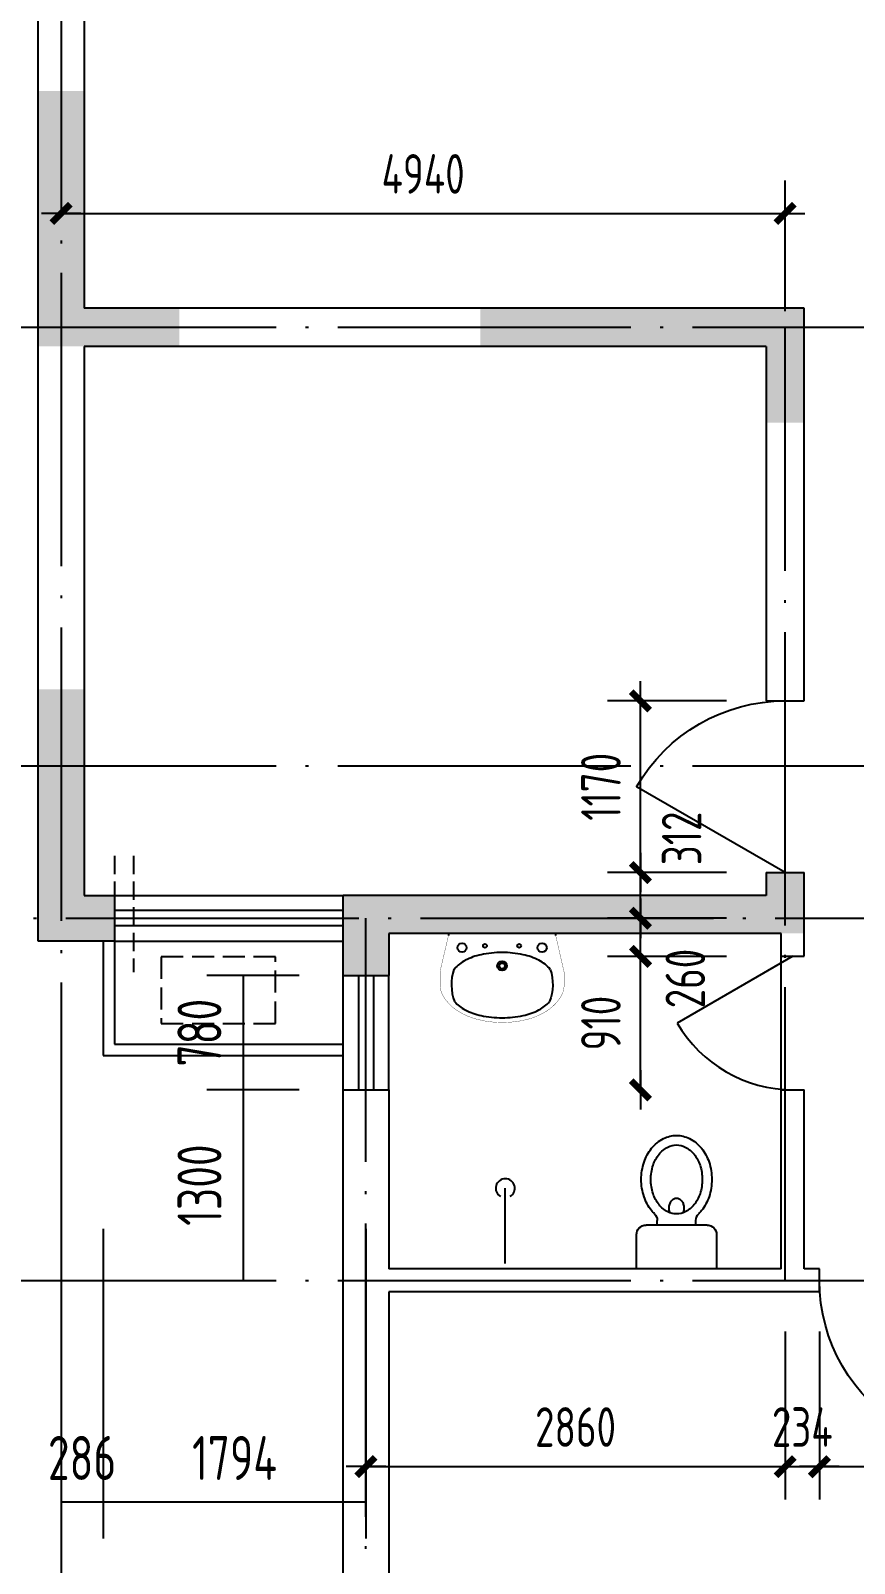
# Model space of a CAD drawing. Extents: x -726032 to 135930, y -151624 to 587044.
# Drawn here: x -569635 to -564015, y 553499 to 563953 of the extents above; entities that cross this region are included whole.
import ezdxf
from ezdxf.enums import TextEntityAlignment as Align

# ---------------------------------------------------------------- set-up
doc = ezdxf.new("R2010")
doc.units = 0
doc.header["$LTSCALE"] = 1000
doc.header["$MEASUREMENT"] = 0
doc.linetypes.add('DASH', pattern=[0.35, 0.25, -0.1])
doc.linetypes.add('DOTE', pattern=[2.42, 2, -0.2, 0.02, -0.2])
doc.layers.get('0').update_dxf_attribs({"linetype": 'CONTINUOUS'})
doc.layers.get('DEFPOINTS').update_dxf_attribs({"color": 1, "linetype": 'CONTINUOUS'})
for name, color, linetype in [('COLUMN', 170, 'CONTINUOUS'), ('DOTE', 8, 'DOTE'), ('GROUND', 45, 'CONTINUOUS'), ('LVTRY', 6, 'CONTINUOUS'), ('PUB_DIM', 245, 'CONTINUOUS'), ('ROOF', 4, 'CONTINUOUS'), ('WALL', 255, 'CONTINUOUS'), ('WINDOW', 155, 'CONTINUOUS'), ('WINDOW_TEXT', 7, 'CONTINUOUS'), ('空调', 245, 'CONTINUOUS')]:
    doc.layers.add(name, color=color, linetype=linetype)
doc.styles.add('DIM_FONT', font='isocp.shx', dxfattribs={"width": 0.8})
doc.styles.add('SIMPLEX', font='SIMPLEX.SHX')
doc.dimstyles.new('DIMA', dxfattribs={"dimtxt": 300, "dimasz": 1, "dimexe": 250, "dimexo": 300, "dimgap": 150, "dimtad": 1, "dimdec": 0, "dimzin": 0, "dimdsep": 46, "dimtxsty": 'DIM_FONT', "dimcen": 0.09, "dimse1": 1, "dimclrt": 142, "dimadec": 0, "dimazin": 0, "dimtfac": 1, "dimtdec": 0, "dimtix": 1, "dimtmove": 2, "dimatfit": 3, "dimfxl": 1, "dimtolj": 1, "dimtzin": 0, "dimarcsym": 0})
doc.dimstyles.new('DIMN', dxfattribs={"dimtxt": 300, "dimasz": 1, "dimexe": 250, "dimexo": 300, "dimgap": 150, "dimtad": 1, "dimdec": 0, "dimzin": 0, "dimdsep": 46, "dimtxsty": 'DIM_FONT', "dimcen": 0.09, "dimclrt": 142, "dimadec": 0, "dimazin": 0, "dimtfac": 1, "dimtdec": 0, "dimtix": 1, "dimtmove": 2, "dimatfit": 3, "dimfxl": 1, "dimtolj": 1, "dimtzin": 0, "dimarcsym": 0})

# ---------------------------------------------------------------- blocks, each defined once
blk = doc.blocks.new('_DIMX')
blk.add_line((-150, 0), (150, 0))
at = {"const_width": 50}
blk.add_lwpolyline([(-70, -70), (70, 70)], dxfattribs=at)
blk = doc.blocks.new('*D2026')
at = {"layer": 'DEFPOINTS', "color": 0, "transparency": 16777216}
for p in [(-567347, 555351), (-564487, 555351), (-564487, 554159)]:
    blk.add_point(p, dxfattribs=at)
at = {"layer": 'PUB_DIM', "color": 0, "lineweight": -2, "transparency": 16777216}
for p, q in [((-564487, 555081), (-564487, 553934)), ((-567346, 554159), (-564488, 554159))]:
    blk.add_line(p, q, dxfattribs=at)
at = {"layer": 'PUB_DIM', "color": 0, "lineweight": -2, "transparency": 16777216, "xscale": 0.9, "yscale": 0.9, "zscale": 0.9, "rotation": 180}
blk.add_blockref('_DIMX', (-567347, 554159), dxfattribs=at)
at = {"layer": 'PUB_DIM', "color": 0, "lineweight": -2, "transparency": 16777216, "xscale": 0.9, "yscale": 0.9, "zscale": 0.9}
blk.add_blockref('_DIMX', (-564487, 554159), dxfattribs=at)
at = {"layer": 'PUB_DIM', "color": 142, "transparency": 16777216, "insert": (-565917, 554429), "char_height": 270, "attachment_point": 5, "style": 'DIM_FONT'}
blk.add_mtext('\\A1;2860', dxfattribs=at)
blk = doc.blocks.new('*D2027')
at = {"layer": 'DEFPOINTS', "color": 0, "transparency": 16777216}
for p in [(-564487, 562706), (-569427, 561769), (-564487, 561769)]:
    blk.add_point(p, dxfattribs=at)
at = {"layer": 'PUB_DIM', "color": 0, "lineweight": -2, "transparency": 16777216}
for p, q in [((-564487, 562039), (-564487, 562931)), ((-569426, 562706), (-564488, 562706))]:
    blk.add_line(p, q, dxfattribs=at)
at = {"layer": 'PUB_DIM', "color": 0, "lineweight": -2, "transparency": 16777216, "xscale": 0.9, "yscale": 0.9, "zscale": 0.9, "rotation": 180}
blk.add_blockref('_DIMX', (-569427, 562706), dxfattribs=at)
at = {"layer": 'PUB_DIM', "color": 0, "lineweight": -2, "transparency": 16777216, "xscale": 0.9, "yscale": 0.9, "zscale": 0.9}
blk.add_blockref('_DIMX', (-564487, 562706), dxfattribs=at)
at = {"layer": 'PUB_DIM', "color": 142, "transparency": 16777216, "insert": (-566957, 562976), "char_height": 270, "attachment_point": 5, "style": 'DIM_FONT'}
blk.add_mtext('\\A1;4940', dxfattribs=at)
blk = doc.blocks.new('_WBLK')
for p, q in [((-0.5, 0.5), (0.5, 0.5)), ((0.5, 0.1667), (-0.5, 0.1667)), ((0.5, -0.1667), (-0.5, -0.1667)), ((-0.5, -0.5), (0.5, -0.5))]:
    blk.add_line(p, q)
at = {"layer": 'WINDOW_TEXT', "style": 'SIMPLEX', "flags": 9}
blk.add_attdef('A', text='', height=1, dxfattribs=at).set_placement((0, 1.5), align=Align.MIDDLE)
blk = doc.blocks.new('*D820')
at = {"layer": 'DEFPOINTS', "color": 0, "transparency": 16777216}
for p in [(-569427, 556081), (-569141, 556081), (-569141, 553918)]:
    blk.add_point(p, dxfattribs=at)
at = {"layer": 'PUB_DIM', "color": 0, "lineweight": -2, "transparency": 16777216}
for p, q in [((-569427, 555781), (-569427, 553668)), ((-569141, 555781), (-569141, 553668)), ((-569428, 553918), (-569429, 553918)), ((-569427, 553918), (-569141, 553918)), ((-569140, 553918), (-569139, 553918))]:
    blk.add_line(p, q, dxfattribs=at)
at = {"layer": 'PUB_DIM', "color": 0, "transparency": 16777216}
for points in [[(-569428, 553919), (-569428, 553918), (-569427, 553918)], [(-569140, 553919), (-569140, 553918), (-569141, 553918)]]:
    blk.add_solid(points, dxfattribs=at)
at = {"layer": 'PUB_DIM', "color": 142, "transparency": 16777216, "insert": (-569284, 554218), "char_height": 300, "attachment_point": 5, "style": 'DIM_FONT'}
blk.add_mtext('\\A1;286', dxfattribs=at)
blk = doc.blocks.new('*D821')
at = {"layer": 'DEFPOINTS', "color": 0, "transparency": 16777216}
for p in [(-569141, 556081), (-567347, 556081), (-567347, 553918)]:
    blk.add_point(p, dxfattribs=at)
at = {"layer": 'PUB_DIM', "color": 0, "lineweight": -2, "transparency": 16777216}
for p, q in [((-569141, 555781), (-569141, 553668)), ((-567347, 555781), (-567347, 553668)), ((-569140, 553918), (-567348, 553918))]:
    blk.add_line(p, q, dxfattribs=at)
at = {"layer": 'PUB_DIM', "color": 0, "transparency": 16777216}
for points in [[(-569140, 553919), (-569140, 553918), (-569141, 553918)], [(-567348, 553919), (-567348, 553918), (-567347, 553918)]]:
    blk.add_solid(points, dxfattribs=at)
at = {"layer": 'PUB_DIM', "color": 142, "transparency": 16777216, "insert": (-568244, 554218), "char_height": 300, "attachment_point": 5, "style": 'DIM_FONT'}
blk.add_mtext('\\A1;1794', dxfattribs=at)
blk = doc.blocks.new('*D2028')
at = {"layer": 'DEFPOINTS', "color": 0, "transparency": 16777216}
for p in [(-568183, 556729), (-567503, 556729), (-567503, 555429)]:
    blk.add_point(p, dxfattribs=at)
at = {"layer": 'PUB_DIM', "color": 0, "lineweight": -2, "transparency": 16777216}
for p, q in [((-567803, 556729), (-568433, 556729)), ((-568183, 555430), (-568183, 556728))]:
    blk.add_line(p, q, dxfattribs=at)
at = {"layer": 'PUB_DIM', "color": 0, "transparency": 16777216}
for points in [[(-568183, 556728), (-568182, 556728), (-568183, 556729)], [(-568183, 555430), (-568182, 555430), (-568183, 555429)]]:
    blk.add_solid(points, dxfattribs=at)
at = {"layer": 'PUB_DIM', "color": 142, "transparency": 16777216, "insert": (-568483, 556079), "char_height": 300, "attachment_point": 5, "rotation": 90, "style": 'DIM_FONT'}
blk.add_mtext('\\A1;1300', dxfattribs=at)
blk = doc.blocks.new('*D823')
at = {"layer": 'DEFPOINTS', "color": 0, "transparency": 16777216}
for p in [(-568183, 557509), (-567503, 557509), (-567503, 556729)]:
    blk.add_point(p, dxfattribs=at)
at = {"layer": 'PUB_DIM', "color": 0, "lineweight": -2, "transparency": 16777216}
for p, q in [((-567803, 557509), (-568433, 557509)), ((-568183, 556730), (-568183, 557508)), ((-567803, 556729), (-568433, 556729))]:
    blk.add_line(p, q, dxfattribs=at)
at = {"layer": 'PUB_DIM', "color": 0, "transparency": 16777216}
for points in [[(-568183, 557508), (-568182, 557508), (-568183, 557509)], [(-568183, 556730), (-568182, 556730), (-568183, 556729)]]:
    blk.add_solid(points, dxfattribs=at)
at = {"layer": 'PUB_DIM', "color": 142, "transparency": 16777216, "insert": (-568483, 557119), "char_height": 300, "attachment_point": 5, "rotation": 90, "style": 'DIM_FONT'}
blk.add_mtext('\\A1;780', dxfattribs=at)
blk = doc.blocks.new('_LV10')
blk.add_line((0, -37), (0, -432))
blk.add_arc((0, -432), 50, 121.03319, 58.96681)
blk = doc.blocks.new('_LV5')
for p, q in [((210.1, 0), (-210.1, 0)), ((-210.1, 0), (-210.1, -180)), ((210.1, -180), (210.1, 0)), ((160.1, -230), (-160.1, -230)), ((-101.4, -230), (-101.4, -254.3)), ((101.4, -230), (101.4, -254.1))]:
    blk.add_line(p, q)
blk.add_lwpolyline([(-135.1, -469.4, 0.080312), (-123, -544.2, 0.089014), (-91.8, -601.5, 0.104918), (-45.6, -639.3, 0.119812), (0.1, -650.4, 0.119812), (45.8, -639.3, 0.104918), (92, -601.5, 0.089014), (123.2, -544.2, 0.080312), (135.3, -469.4, 0.080312), (123.2, -394.6, 0.089014), (92, -337.3, 0.104918), (45.8, -299.5, 0.119812), (0.1, -288.4, 0.119812), (-45.6, -299.5, 0.104918), (-91.8, -337.3, 0.089014), (-123, -394.6, 0.080312)], format="xyb", close=True)
for points in [[(-38.7, -318.5, 0.073567), (-35.6, -339.5, 0.084454), (-27.4, -356, 0.10642), (-14.1, -367.8, 0.129709), (0, -371.5, 0.129709), (14.1, -367.8, 0.10642), (27.4, -356, 0.084454), (35.6, -339.5, 0.073567), (38.7, -318.5, 0.073567), (35.6, -297.5, 0.014016), (34.7, -294.6, 0.10642)], [(-34.7, -294.7, 0.013578), (-35.6, -297.5, 0.073567), (-38.7, -318.5, 0.073567)]]:
    blk.add_lwpolyline(points, format="xyb")
for centre, radius, start, end in [((-160.1, -180), 50, 180, 270), ((160.1, -180), 50, 270, 0), ((52.2, -452.8), 234.6, 141.28635, 161.63333), ((20.4, -427.3), 193.8, 134.81437, 141.28635), ((-151.4, -254.3), 50, 314.81437, 0), ((151.4, -254.1), 50, 180, 225.25549), ((-20.2, -427.3), 193.8, 38.71365, 45.25549), ((-52, -452.8), 234.6, 18.36667, 38.71365), ((102.3, -469.4), 287.4, 161.63333, 180), ((-102.1, -469.4), 287.4, 0, 18.36667), ((102.3, -469.4), 287.4, 180, 198.36667), ((-102.1, -469.4), 287.4, 341.63333, 0), ((52.2, -486), 234.6, 198.36667, 218.71365), ((-52, -486), 234.6, 321.28635, 341.63333), ((20.4, -511.6), 193.8, 218.71365, 242.67141), ((-20.2, -511.6), 193.8, 297.32859, 321.28635), ((0.1, -550.8), 149.6, 242.67141, 270), ((0.1, -550.8), 149.6, 270, 297.32859)]:
    blk.add_arc(centre, radius, start, end)
blk = doc.blocks.new('*D2065')
at = {"layer": 'DEFPOINTS', "color": 0, "transparency": 16777216}
for p in [(-564487, 555351), (-564253, 555351), (-564253, 554159)]:
    blk.add_point(p, dxfattribs=at)
at = {"layer": 'PUB_DIM', "color": 0, "lineweight": -2, "transparency": 16777216}
for p, q in [((-564253, 555081), (-564253, 553934)), ((-564488, 554159), (-564489, 554159)), ((-564487, 554159), (-564253, 554159)), ((-564252, 554159), (-564251, 554159))]:
    blk.add_line(p, q, dxfattribs=at)
at = {"layer": 'PUB_DIM', "color": 0, "lineweight": -2, "transparency": 16777216, "xscale": 0.9, "yscale": 0.9, "zscale": 0.9}
blk.add_blockref('_DIMX', (-564487, 554159), dxfattribs=at)
at = {"layer": 'PUB_DIM', "color": 0, "lineweight": -2, "transparency": 16777216, "xscale": 0.9, "yscale": 0.9, "zscale": 0.9, "rotation": 180}
blk.add_blockref('_DIMX', (-564253, 554159), dxfattribs=at)
at = {"layer": 'PUB_DIM', "color": 142, "transparency": 16777216, "insert": (-564370, 554429), "char_height": 270, "attachment_point": 5, "style": 'DIM_FONT'}
blk.add_mtext('\\A1;234', dxfattribs=at)
blk = doc.blocks.new('M_E11')
for p, q in [((-280, -10), (-280, 0)), ((280, 0), (280, -10)), ((-250.5, -188.9), (-250.5, -185.7)), ((-247.8, -182.8), (-250.2, -184.9))]:
    blk.add_line(p, q)
at = {"const_width": 1.5}
for points in [[(-280, 0), (280, 0)], [(-325.7, -199.5), (-280, -5)], [(325.7, -203.7), (280, -5)]]:
    blk.add_lwpolyline(points, dxfattribs=at)
for points in [[(253, -188.3, 0.098208), (193.2, -140.8, 0.066287), (110.4, -111.4, 0.052428), (0, -99.8, 0.052428), (-110.4, -111.4, 0.066287), (-193.2, -140.8, 0.093876), (-250.8, -185.7, 0.171377)], [(-249.5, -357.7, 0.091341), (-193.2, -401.2, 0.066287), (-110.4, -430.6, 0.052428), (0, -442.2, 0.052428), (110.4, -430.6, 0.066287), (193.2, -401.2, 0.091756), (249.7, -357.5, 0.171377)]]:
    blk.add_lwpolyline(points, format="xyb")
for points in [[(-325.7, -199.5, 0.008223), (-325.7, -203.7, 0.149285)], [(-325.7, -265.7, 0.149285), (-304.4, -336.6, 0.107079), (-230.9, -407.7, 0.075625), (-131, -450.5, 0.062436), (-0.8, -467.3, 0.062436), (129.6, -451.5, 0.075625), (229.8, -409.6, 0.107079), (303.8, -339.1, 0.149285), (325.7, -268.3, 0.005205), (325.7, -265.7, 0.086596)]]:
    blk.add_lwpolyline(points, format="xyb", dxfattribs=at)
at = {"const_width": 1.5, "flags": 128}
for points in [[(-325.7, -203.7), (-325.7, -268.3)], [(325.7, -203.7), (325.7, -268.3)]]:
    blk.add_lwpolyline(points, dxfattribs=at)
at = {"flags": 128}
for points in [[(-253, -188.3, 0.172546), (-249.7, -357.5, 0.726395)], [(253, -188.3, -0.172546), (249.7, -357.5, -0.726395)]]:
    blk.add_lwpolyline(points, format="xyb", dxfattribs=at)
for centre, radius in [((-210, -75), 24), ((-210, -75), 24), ((-210, -75), 24), ((-90, -65), 10), ((90, -65), 10), ((210, -75), 24), ((0, -170), 25), ((0, -170), 15)]:
    blk.add_circle(centre, radius)
blk.add_arc((-249.5, -185.7), 1, 131.32236, 180)
at = {"width": 0.8, "flags": 9}
for tag in ['XSIZE', 'YSIZE']:
    blk.add_attdef(tag, (0, 0), '', height=0.5, dxfattribs=at)
blk = doc.blocks.new('*D2066')
at = {"layer": 'DEFPOINTS', "color": 0, "transparency": 16777216}
for p in [(-565474, 557639), (-564617, 557639), (-564617, 556729)]:
    blk.add_point(p, dxfattribs=at)
at = {"layer": 'PUB_DIM', "color": 0, "lineweight": -2, "transparency": 16777216}
for p, q in [((-564887, 557639), (-565699, 557639)), ((-565474, 556730), (-565474, 557639))]:
    blk.add_line(p, q, dxfattribs=at)
at = {"layer": 'PUB_DIM', "color": 0, "lineweight": -2, "transparency": 16777216, "xscale": 0.9, "yscale": 0.9, "zscale": 0.9}
for p, rotation in [((-565474, 557639), 90), ((-565474, 556729), 270)]:
    blk.add_blockref('_DIMX', p, dxfattribs=dict(at, rotation=rotation))
at = {"layer": 'PUB_DIM', "color": 142, "transparency": 16777216, "insert": (-565744, 557184), "char_height": 270, "attachment_point": 5, "rotation": 90, "style": 'DIM_FONT'}
blk.add_mtext('\\A1;910', dxfattribs=at)
blk = doc.blocks.new('_DBLK')
blk.add_line((-0.5, 0), (0, -0.866))
blk.add_arc((-0.5, 0), 1, 300, 0)
at = {"layer": 'WINDOW_TEXT', "style": 'SIMPLEX', "flags": 9}
blk.add_attdef('A', text='', height=1, dxfattribs=at).set_placement((0, 1.5), align=Align.MIDDLE)
blk = doc.blocks.new('*D2067')
at = {"layer": 'DEFPOINTS', "color": 0, "transparency": 16777216}
for p in [(-565474, 557899), (-564617, 557899), (-564617, 557639)]:
    blk.add_point(p, dxfattribs=at)
at = {"layer": 'PUB_DIM', "color": 0, "lineweight": -2, "transparency": 16777216}
for p, q in [((-564887, 557899), (-565699, 557899)), ((-565474, 557900), (-565474, 557901)), ((-565474, 557639), (-565474, 557899)), ((-565474, 557639), (-565474, 557638))]:
    blk.add_line(p, q, dxfattribs=at)
at = {"layer": 'PUB_DIM', "color": 0, "lineweight": -2, "transparency": 16777216, "xscale": 0.9, "yscale": 0.9, "zscale": 0.9}
for p, rotation in [((-565474, 557899), 270), ((-565474, 557639), 90)]:
    blk.add_blockref('_DIMX', p, dxfattribs=dict(at, rotation=rotation))
at = {"layer": 'PUB_DIM', "color": 142, "transparency": 16777216, "insert": (-565168, 557488), "char_height": 270, "attachment_point": 5, "rotation": 90, "style": 'DIM_FONT'}
blk.add_mtext('\\A1;260', dxfattribs=at)
blk = doc.blocks.new('*D2068')
at = {"layer": 'DEFPOINTS', "color": 0, "transparency": 16777216}
for p in [(-565474, 558211), (-564617, 558211), (-564617, 557899)]:
    blk.add_point(p, dxfattribs=at)
at = {"layer": 'PUB_DIM', "color": 0, "lineweight": -2, "transparency": 16777216}
for p, q in [((-564887, 558211), (-565699, 558211)), ((-565474, 557900), (-565474, 558211))]:
    blk.add_line(p, q, dxfattribs=at)
at = {"layer": 'PUB_DIM', "color": 0, "lineweight": -2, "transparency": 16777216, "xscale": 0.9, "yscale": 0.9, "zscale": 0.9}
for p, rotation in [((-565474, 558211), 90), ((-565474, 557899), 270)]:
    blk.add_blockref('_DIMX', p, dxfattribs=dict(at, rotation=rotation))
at = {"layer": 'PUB_DIM', "color": 142, "transparency": 16777216, "insert": (-565193, 558444), "char_height": 270, "attachment_point": 5, "rotation": 90, "style": 'DIM_FONT'}
blk.add_mtext('\\A1;312', dxfattribs=at)
blk = doc.blocks.new('*D2069')
at = {"layer": 'DEFPOINTS', "color": 0, "transparency": 16777216}
for p in [(-565474, 559381), (-564617, 559381), (-564617, 558211)]:
    blk.add_point(p, dxfattribs=at)
at = {"layer": 'PUB_DIM', "color": 0, "lineweight": -2, "transparency": 16777216}
for p, q in [((-564887, 559381), (-565699, 559381)), ((-565474, 558212), (-565474, 559381))]:
    blk.add_line(p, q, dxfattribs=at)
at = {"layer": 'PUB_DIM', "color": 0, "lineweight": -2, "transparency": 16777216, "xscale": 0.9, "yscale": 0.9, "zscale": 0.9}
for p, rotation in [((-565474, 559381), 90), ((-565474, 558211), 270)]:
    blk.add_blockref('_DIMX', p, dxfattribs=dict(at, rotation=rotation))
at = {"layer": 'PUB_DIM', "color": 142, "transparency": 16777216, "insert": (-565744, 558796), "char_height": 270, "attachment_point": 5, "rotation": 90, "style": 'DIM_FONT'}
blk.add_mtext('\\A1;1170', dxfattribs=at)
blk = doc.blocks.new('*D2070')
at = {"layer": 'DEFPOINTS', "color": 0, "transparency": 16777216}
for p in [(-564253, 555351), (-563083, 555351), (-563083, 554159)]:
    blk.add_point(p, dxfattribs=at)
at = {"layer": 'PUB_DIM', "color": 0, "lineweight": -2, "transparency": 16777216}
for p, q in [((-563083, 555081), (-563083, 553934)), ((-564252, 554159), (-563084, 554159))]:
    blk.add_line(p, q, dxfattribs=at)
at = {"layer": 'PUB_DIM', "color": 0, "lineweight": -2, "transparency": 16777216, "xscale": 0.9, "yscale": 0.9, "zscale": 0.9, "rotation": 180}
blk.add_blockref('_DIMX', (-564253, 554159), dxfattribs=at)
at = {"layer": 'PUB_DIM', "color": 0, "lineweight": -2, "transparency": 16777216, "xscale": 0.9, "yscale": 0.9, "zscale": 0.9}
blk.add_blockref('_DIMX', (-563083, 554159), dxfattribs=at)
at = {"layer": 'PUB_DIM', "color": 142, "transparency": 16777216, "insert": (-563668, 554429), "char_height": 270, "attachment_point": 5, "style": 'DIM_FONT'}
blk.add_mtext('\\A1;1170', dxfattribs=at)

msp = doc.modelspace()

# ---------------------------------------------------------------- linework, layer by layer
at = {"layer": 'COLUMN'}
for points in [[(-569582.9, 563541.5), (-569582.9, 561799.5), (-569270.9, 563541.5), (-569270.9, 562059.5)], [(-569582.9, 561799.5), (-569270.9, 562059.5), (-568620.9, 561799.5), (-568620.9, 562059.5)], [(-566566.9, 562059.5), (-566566.9, 561799.5), (-564356.9, 562059.5), (-564616.9, 561799.5)], [(-564616.9, 561799.5), (-564616.9, 561279.5), (-564356.9, 562059.5), (-564356.9, 561279.5)], [(-569582.9, 559459.5), (-569582.9, 557743.5), (-569270.9, 559459.5), (-569270.9, 558055.5)], [(-564616.9, 558211.5), (-564616.9, 558055.5), (-564356.9, 558211.5), (-564356.9, 557795.5)], [(-569582.9, 557743.5), (-569062.9, 557743.5), (-569270.9, 558055.5), (-569062.9, 558055.5)], [(-567502.9, 558055.5), (-567190.9, 557795.5), (-564616.9, 558055.5), (-564356.9, 557795.5)], [(-567502.9, 558055.5), (-567502.9, 557509.5), (-567190.9, 557795.5), (-567190.9, 557509.5)]]:
    msp.add_solid(points, dxfattribs=at)
at = {"layer": 'DOTE'}
for p, q in [((-569426.9, 574401.4), (-569426.9, 546557.4)), ((-615939.2, 561929.5), (-546307.4, 561929.5)), ((-564486.9, 555429.5), (-564486.9, 561929.5)), ((-615939.2, 558939.5), (-546307.4, 558939.5)), ((-615375.6, 557899.5), (-546307.4, 557899.5)), ((-567346.9, 546557.4), (-567346.9, 557899.5)), ((-615939.2, 555429.5), (-546307.4, 555429.5))]:
    msp.add_line(p, q, dxfattribs=at)
at = {"layer": 'GROUND'}
msp.add_line((-564512.9, 556729.5), (-564512.9, 557639.5), dxfattribs=at)
at = {"layer": 'ROOF'}
for p, q in [((-569140.9, 557743.5), (-569140.9, 556963.5)), ((-569062.9, 557743.5), (-569062.9, 557041.5)), ((-569140.9, 556963.5), (-567502.9, 556963.5)), ((-569062.9, 557041.5), (-567502.9, 557041.5))]:
    msp.add_line(p, q, dxfattribs=at)
at = {"layer": 'WALL'}
for p, q in [((-569582.9, 557743.5), (-569582.9, 567935.5)), ((-569270.9, 567623.5), (-569270.9, 562059.5)), ((-564356.9, 562059.5), (-569270.9, 562059.5)), ((-564356.9, 559381.5), (-564356.9, 562059.5)), ((-564616.9, 561799.5), (-569270.9, 561799.5)), ((-569270.9, 561799.5), (-569270.9, 558055.5)), ((-564616.9, 561799.5), (-564616.9, 559381.5)), ((-564616.9, 559381.5), (-564356.9, 559381.5)), ((-564616.9, 558211.5), (-564356.9, 558211.5)), ((-564616.9, 558211.5), (-564616.9, 558055.5)), ((-564356.9, 557639.5), (-564356.9, 558211.5)), ((-569270.9, 558055.5), (-569062.9, 558055.5)), ((-569062.9, 558055.5), (-569062.9, 557743.5)), ((-564616.9, 558055.5), (-567502.9, 558055.5)), ((-567502.9, 557509.5), (-567502.9, 558055.5)), ((-569062.9, 557743.5), (-569582.9, 557743.5)), ((-564512.9, 557795.5), (-567190.9, 557795.5)), ((-567190.9, 557795.5), (-567190.9, 557509.5)), ((-564512.9, 557639.5), (-564512.9, 557795.5)), ((-564512.9, 557639.5), (-564356.9, 557639.5)), ((-567502.9, 557509.5), (-567190.9, 557509.5)), ((-567502.9, 556729.5), (-567190.9, 556729.5)), ((-567502.9, 549943.5), (-567502.9, 556729.5)), ((-567190.9, 556729.5), (-567190.9, 555507.5)), ((-564512.9, 555507.5), (-564512.9, 556729.5)), ((-564512.9, 556729.5), (-564356.9, 556729.5)), ((-564356.9, 555507.5), (-564356.9, 556729.5)), ((-564512.9, 555507.5), (-567190.9, 555507.5)), ((-564252.9, 555507.5), (-564356.9, 555507.5)), ((-564252.9, 555351.5), (-564252.9, 555507.5)), ((-564252.9, 555351.5), (-567190.9, 555351.5)), ((-567190.9, 555351.5), (-567190.9, 550255.5))]:
    msp.add_line(p, q, dxfattribs=at)
at = {"layer": '空调', "linetype": 'DASH', "ltscale": 0.5}
for p, q in [((-569062.9, 558325.3), (-569062.9, 557531.3)), ((-568932.9, 558325.3), (-568932.9, 557531.3))]:
    msp.add_line(p, q, dxfattribs=at)
at = {"layer": '空调', "linetype": 'DASH', "ltscale": 0.6}
msp.add_lwpolyline([(-568743.7, 557182), (-567963.7, 557182), (-567963.7, 557637), (-568743.7, 557637)], close=True, dxfattribs=at)

# ---------------------------------------------------------------- block references
at = {"layer": 'LVTRY', "xscale": 1.299999999999272, "yscale": 1.299999999999272, "zscale": 1.299999999999272}
msp.add_blockref('M_E11', (-566418.2, 557795.5), dxfattribs=at)
at = {"layer": 'LVTRY', "rotation": 180}
for name, p, xscale, yscale, zscale in [('_LV5', (-565227.9, 555507.5), -1.299999999999272, 1.30000000000291, 1.3), ('_LV10', (-566396.4, 555495.8), 1.299999999999272, 1.299999999999272, 1.299999999999272)]:
    msp.add_blockref(name, p, dxfattribs=dict(at, xscale=xscale, yscale=yscale, zscale=zscale))
at = {"layer": 'WINDOW'}
for name, p, xscale, yscale, zscale, rotation in [('_DBLK', (-564486.9, 558796.5), -1170, 1170, 1170, 270), ('_DBLK', (-564434.9, 557184.5), 910, 910, 910, 270), ('_WBLK', (-567346.9, 557119.5), -780, 312, 780, 270), ('_DBLK', (-563667.9, 555429.5), 1170, -1170, 1170, 180)]:
    msp.add_blockref(name, p, dxfattribs=dict(at, xscale=xscale, yscale=yscale, zscale=zscale, rotation=rotation))
at = {"layer": 'WINDOW', "xscale": 1560, "yscale": 312, "zscale": 1560}
msp.add_blockref('_WBLK', (-568282.9, 557899.5), dxfattribs=at)

# ---------------------------------------------------------------- dimensions: what is measured, and where the dimension line sits
at = {"layer": 'PUB_DIM'}
dim = msp.add_linear_dim(base=(-564486.9, 562706.3), p1=(-569426.9, 561769.2), p2=(-564486.9, 561769.2), dimstyle='DIMA', override={"dimscale": 0.9, "dimblk1": '_DIMX', "dimblk2": '_DIMX', "dimsah": 1}, dxfattribs=at)
dim.commit()
dim.dimension.update_dxf_attribs({"geometry": '*D2027', "text_midpoint": (-566956.9, 562976.3)})
for p1, p2, distance, picture, middle in [((-564616.9, 558211.5), (-564616.9, 559381.5), 857.1, '*D2069', (-565744, 558796.5)), ((-564616.9, 556729.5), (-564616.9, 557639.5), 857.1, '*D2066', (-565744, 557184.5)), ((-567346.9, 555351.5), (-564486.9, 555351.5), -1192.9, '*D2026', (-565916.9, 554428.6)), ((-564486.9, 555351.5), (-564252.9, 555351.5), -1192.9, '*D2065', (-564369.9, 554428.6)), ((-564252.9, 555351.5), (-563082.9, 555351.5), -1192.9, '*D2070', (-563667.9, 554428.6))]:
    dim = msp.add_aligned_dim(p1=p1, p2=p2, distance=distance, dimstyle='DIMA', override={"dimscale": 0.9, "dimblk1": '_DIMX', "dimblk2": '_DIMX', "dimsah": 1}, dxfattribs=at)
    dim.commit()
    dim.dimension.update_dxf_attribs({"geometry": picture, "text_midpoint": middle})
for base, p1, p2, picture, middle in [((-565474, 558211.5), (-564616.9, 557899.5), (-564616.9, 558211.5), '*D2068', (-565193.4, 558444.4)), ((-565474, 557899.5), (-564616.9, 557639.5), (-564616.9, 557899.5), '*D2067', (-565167.9, 557488.2))]:
    dim = msp.add_linear_dim(base=base, p1=p1, p2=p2, angle=90, dimstyle='DIMA', override={"dimscale": 0.9, "dimblk1": '_DIMX', "dimblk2": '_DIMX', "dimsah": 1}, dxfattribs=at)
    dim.commit()
    dim.dimension.update_dxf_attribs({"geometry": picture, "text_midpoint": middle, "dimtype": 161})
for p1, p2, dimstyle, picture, middle in [((-567502.9, 556729.5), (-567502.9, 557509.5), 'DIMN', '*D823', (-568482.6, 557119.5)), ((-567502.9, 555429.5), (-567502.9, 556729.5), 'DIMA', '*D2028', (-568482.6, 556079.5))]:
    dim = msp.add_aligned_dim(p1=p1, p2=p2, distance=679.7, dimstyle=dimstyle, dxfattribs=at)
    dim.commit()
    dim.dimension.update_dxf_attribs({"geometry": picture, "text_midpoint": middle})
for base, p1, p2, picture, middle in [((-569140.9, 553918.4), (-569426.9, 556080.7), (-569140.9, 556080.7), '*D820', (-569283.9, 554218.4)), ((-567346.9, 553918.4), (-569140.9, 556080.7), (-567346.9, 556080.7), '*D821', (-568243.9, 554218.4))]:
    dim = msp.add_linear_dim(base=base, p1=p1, p2=p2, dimstyle='DIMN', dxfattribs=at)
    dim.commit()
    dim.dimension.update_dxf_attribs({"geometry": picture, "text_midpoint": middle})

doc.saveas('drawing.dxf')
